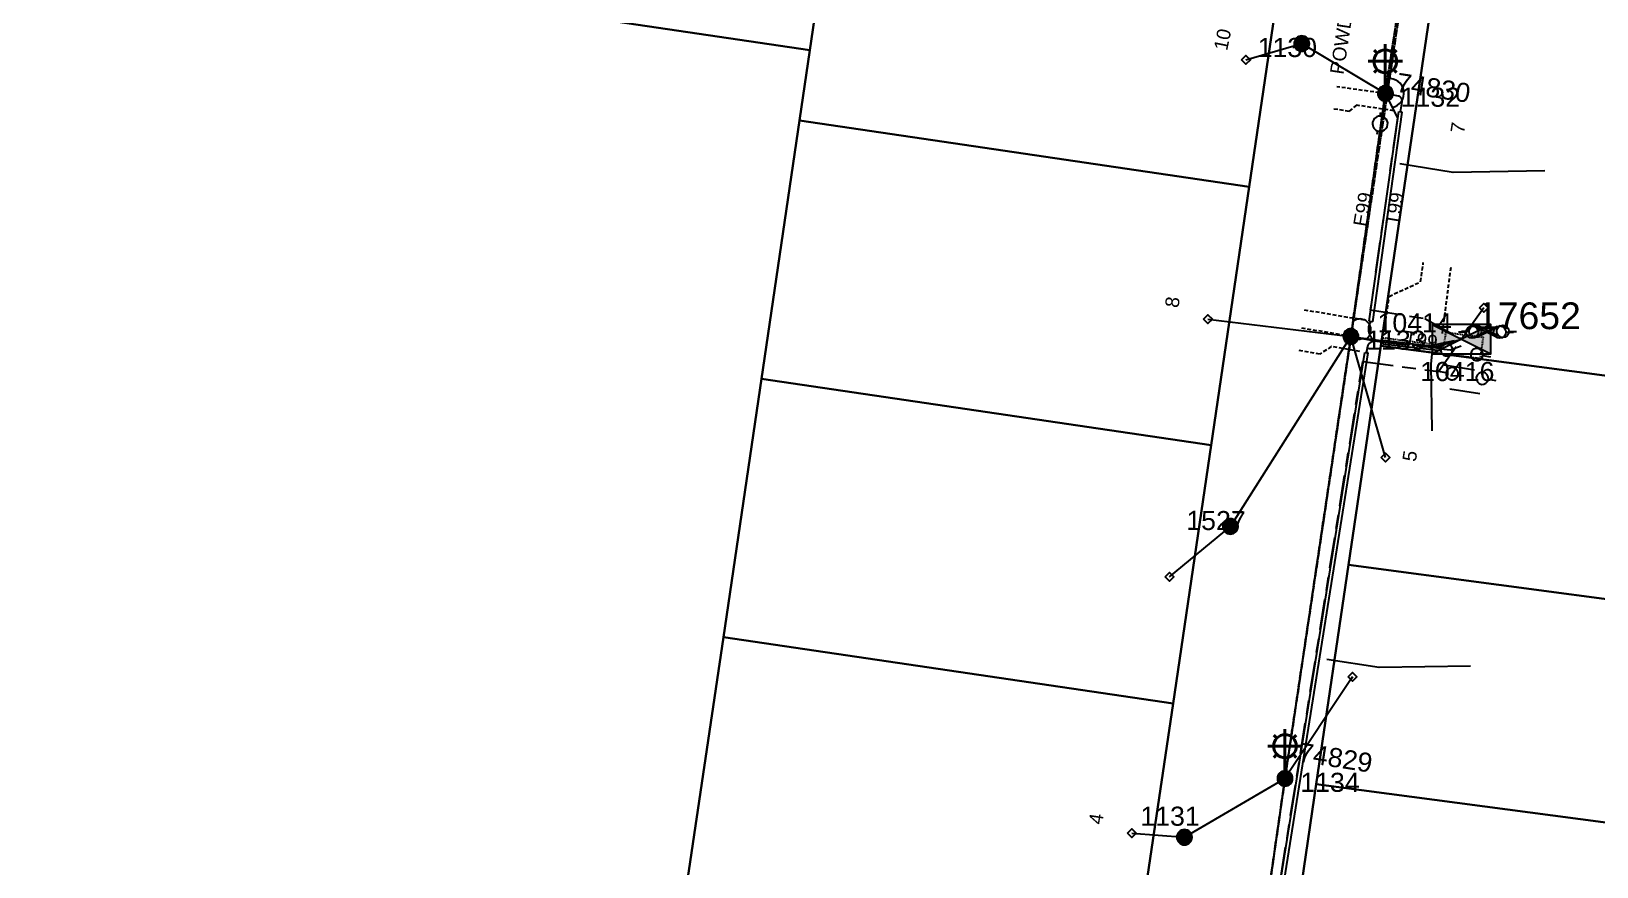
# Model space of a CAD drawing. Header units: metres. Extents: x 303290 to 305422, y 6242588 to 6244350.
# Drawn here: x 304768 to 304972.7, y 6243102 to 6243211.2 of the extents above; entities that cross this region are included whole.
import ezdxf
from ezdxf.enums import TextEntityAlignment as Align

# ---------------------------------------------------------------- set-up
doc = ezdxf.new("R2010")
doc.units = ezdxf.units.M
for name, pattern in [('Cable Exist OH', [1, 1, 0]), ('Cable Exist UG', [8.2, 4, -1.2, 1.8, -1.2]), ('DASHED', [0.75, 0.5, -0.25]), ('HIDDEN', [0.375, 0.25, -0.125]), ('HIDDEN2', [0.1875, 0.125, -0.0625])]:
    doc.linetypes.add(name, pattern=pattern)
doc.layers.get('0').update_dxf_attribs({"color": 6})
for name, color, linetype in [('Cadastre Buildings_SP_EXT', 9, 'Continuous'), ('Cadastre Land Parcels_SP_EXT', 9, 'Continuous'), ('Cadastre Other Property_SP_EXT', 9, 'HIDDEN'), ('Cadastre Roads_SP_EXT', 9, 'Continuous'), ('Duct_SP_EXT', 7, 'Continuous'), ('Equip_HV_EXT', 7, 'Continuous'), ('Equip_LV_EXT', 7, 'Continuous'), ('Equip_SP_LV_EXT', 7, 'Continuous'), ('Equip_SP_SL_EXT', 7, 'Continuous'), ('Mains_HV_EXT', 7, 'Continuous'), ('Mains_LV_EXT', 7, 'Continuous'), ('Mains_SL_EXT', 7, 'Continuous'), ('Services_SP_EXT', 7, 'Continuous'), ('Sub_SP_EXT', 7, 'Continuous'), ('SupportsOH_SP_TR_HV_LV_SL_EXT', 7, 'Continuous'), ('Trench_SP_EXT', 7, 'Continuous'), ('UNKNOWN_FEATURES', 1, 'DASHED')]:
    doc.layers.add(name, color=color, linetype=linetype)
doc.styles.add('iecARIAL', font='arial.ttf', dxfattribs={"height": 2})
doc.styles.add('POLE_LABEL', font='arial.ttf')
doc.styles.get("Standard").update_dxf_attribs({"font": 'arial.ttf'})
doc.styles.add('SWITCH_LABEL', font='arial.ttf', dxfattribs={"height": 2.5})

# ---------------------------------------------------------------- blocks, each defined once
blk = doc.blocks.new('SUB_PADMOUNT_EXT')
for points in [[(0, 0), (-3.84, 1.92), (-3.84, -1.92)], [(0, 0), (3.84, 1.92), (3.84, -1.92)]]:
    blk.add_hatch(color=256).paths.add_polyline_path(points)
for p, q in [((3.84, 1.92), (-3.84, -1.92)), ((-3.84, 1.92), (3.84, -1.92))]:
    blk.add_line(p, q)
blk.add_lwpolyline([(-3.84, -1.92), (3.84, -1.92), (3.84, 1.92), (-3.84, 1.92)], close=True)
for tag, height, flags, p in [('ASSET_NUM', 3.5, 8, (2, 2)), ('STREET_CODE', 0.2, 9, (1.5, 0)), ('CONSTRUCTED_VOLTAGE', 0.2, 9, (1.5, -0.2)), ('OPERATING_VOLTAGE', 0.2, 9, (1.5, -0.6)), ('ORIENTATION', 0.2, 9, (1.5, -0.8)), ('OWNED_BY', 0.2, 9, (1.5, -1)), ('OPERATED_BY', 0.2, 9, (1.5, -1.2)), ('SECONDARY_VOLTAGE', 0.2, 9, (1.5, -1.6)), ('STATE', 0.2, 9, (1.5, -1.8)), ('NO_PHASES', 0.2, 9, (1.5, -0.4)), ('MAINTAINED_BY', 0.2, 9, (1.5, -1.4)), ('PARENT', 0.2, 9, (1.5, -2)), ('SUBSTATION_TYPE', 0.2, 9, (1.5, -2.2)), ('STREETNAME', 0.2, 9, (1.5, -3)), ('SUBURB', 0.2, 9, (1.5, -3.2)), ('Z', 0.2, 1, (1.5, -3.6)), ('USAGE', 0.2, 9, (1.5, -2.4)), ('LEGEND', 0.2, 9, (1.5, -2.6)), ('LOCATION', 0.2, 9, (1.5, -2.8)), ('NOTES', 0.2, 9, (1.5, -3.4))]:
    blk.add_attdef(tag, text='', height=height, dxfattribs=dict(flags=flags)).set_placement(p, align=Align.MIDDLE_LEFT)
blk = doc.blocks.new('LV_OH_LINKS_OPEN_EXT')
for p, q in [((-0.17, 4.97), (-0.17, 5.46)), ((0.17, 4.97), (0.17, 5.46)), ((-0.17, 3), (-0.17, 2.5)), ((0.17, 3), (0.17, 2.5))]:
    blk.add_line(p, q)
blk.add_lwpolyline([(0, 2.99, 1), (0, 4.98, 1)], format="xyb", close=True)
at = {"flags": 9}
for tag, p in [('ACTUAL_STATUS', (0, 0)), ('CONSTRUCTED_VOLTAGE', (0, -0.2)), ('OPERATING_VOLTAGE', (0, -0.6)), ('ORIENTATION', (0, -0.8)), ('OWNED_BY', (0, -1)), ('STATE', (0, -1.2)), ('SWITCH_TYPE', (0, -1.4)), ('NO_PHASES', (0, -0.4)), ('USAGE', (0, -1.6)), ('LEGEND', (0, -1.8)), ('NOTES', (0, -2))]:
    blk.add_attdef(tag, text='', height=0.2, dxfattribs=at).set_placement(p, align=Align.MIDDLE_LEFT)
at = {"flags": 1}
blk.add_attdef('Z', (0, 0), '', height=0.2, dxfattribs=at)
blk = doc.blocks.new('SL_LANTERN_EXT')
at = {"lineweight": 40}
for p, q in [((0, 1.97), (0, 6.47)), ((-2.25, 4.22), (2.25, 4.22)), ((-1.46, 5.68), (-1.06, 5.28)), ((1.46, 5.68), (1.06, 5.28)), ((-1.46, 2.76), (-1.06, 3.16)), ((0, 0), (0, 2.72)), ((1.46, 2.76), (1.06, 3.16))]:
    blk.add_line(p, q, dxfattribs=at)
blk.add_circle((0, 4.22), 1.5, dxfattribs=at)
at = {"style": 'iecARIAL', "flags": 8}
blk.add_attdef('ASSET_NUM', (1.5, 1.5), '', height=2.5, dxfattribs=at)
for tag, p, height, flags in [('OPERATING_VOLTAGE', (0.98, -1.65), 0.2, 9), ('ORIENTATION', (0.98, -1.85), 0.2, 9), ('OWNED_BY', (0.98, -2.05), 0.2, 9), ('CONSTRUCTED_VOLTAGE', (0.98, -0.65), 0.2, 9), ('CONTROL_TYPE', (0.98, -0.85), 0.2, 9), ('LANTERN_PURPOSE', (0.98, -1.05), 0.2, 9), ('LANTERN_TYPE', (0.98, -1.25), 0.2, 9), ('NO_PHASES', (0.98, -1.45), 0.2, 9), ('LNUMBER', (2.18, -3.25), 2.5, 8), ('STATE', (0.98, -2.25), 0.2, 9), ('USAGE', (0.98, -2.45), 0.2, 9), ('CEXIST', (0.98, -2.65), 0.2, 9), ('CNEW', (0.98, -2.85), 0.2, 9), ('CNUMBER', (0.98, -3.05), 0.2, 9), ('CREMOVE', (0.98, -3.25), 0.2, 9), ('CREPLACE', (0.98, -3.45), 0.2, 9), ('LKINGHEIGHT', (0.98, -3.65), 0.2, 9), ('LBRACKET', (0.98, -3.85), 0.2, 9), ('LBRACKETVOCAB', (0.98, -4.05), 0.2, 9), ('LCATEGORY', (0.98, -4.25), 0.2, 9), ('LCHARGE1', (0.98, -4.45), 0.2, 9), ('LCHARGE1PERCENT', (0.98, -4.65), 0.2, 9), ('LCHARGE2', (0.98, -4.85), 0.2, 9), ('LCHARGE2PERCENT', (0.98, -5.05), 0.2, 9), ('LCHARGE3', (0.98, -5.25), 0.2, 9), ('LCHARGE3PERCENT', (0.98, -5.45), 0.2, 9), ('LEXIST', (0.98, -5.65), 0.2, 9), ('LLAMP', (0.98, -5.85), 0.2, 9), ('LLAMPVOCAB', (0.98, -6.05), 0.2, 9), ('LMAST', (0.98, -6.25), 0.2, 9), ('LMASTVOCAB', (0.98, -6.45), 0.2, 9), ('LNEW', (0.98, -6.65), 0.2, 9), ('LANTNUMBER', (0.98, -6.85), 0.2, 9), ('LOUTREACH', (0.98, -7.25), 0.2, 9), ('LOUTREACHVOCAB', (0.98, -7.45), 0.2, 9), ('LRATECODE', (0.98, -7.65), 0.2, 9), ('LREMOVE', (0.98, -7.85), 0.2, 9), ('LREPLACE', (0.98, -8.05), 0.2, 9), ('LTYPE', (0.98, -8.25), 0.2, 9), ('STREETNAME', (0.98, -9.25), 0.2, 9), ('SUBURB', (0.98, -9.45), 0.2, 1), ('LTYPEVOCAB', (0.98, -8.45), 0.2, 9), ('LEGEND', (0.98, -8.65), 0.2, 9), ('LOCATION', (0.98, -8.85), 0.2, 9), ('NOTES', (0.98, -9.05), 0.2, 9)]:
    blk.add_attdef(tag, p, '', height=height, dxfattribs=dict(flags=flags))
blk = doc.blocks.new('CCP_EXT')
at = {"flags": 9}
for tag, p in [('STATE', (0, -1.8)), ('NOTES', (0, -2))]:
    blk.add_attdef(tag, text='', height=0.2, dxfattribs=at).set_placement(p, align=Align.MIDDLE_LEFT)
blk.add_wipeout([(0, 0.57), (0.57, 0), (0, -0.57), (-0.57, 0)])
blk.add_lwpolyline([(-0.57, 0), (0, 0.57), (0.57, 0), (0, -0.57), (-0.57, 0)])
at = {"flags": 1}
blk.add_attdef('Z', (0, 0), '', height=0.2, dxfattribs=at)
at = {"flags": 9}
for tag, p in [('CCP_TYPE', (0, 0)), ('CONSTRUCTED_VOLTAGE', (0, -0.2)), ('OPERATING_VOLTAGE', (0, -0.6)), ('ORIENTATION', (0, -0.8)), ('OWNED_BY', (0, -1)), ('NO_PHASES', (0, -0.4)), ('USAGE', (0, -1.2)), ('LEGEND', (0, -1.4)), ('LIFE_SUPPORT', (0, -1.6))]:
    blk.add_attdef(tag, text='', height=0.2, dxfattribs=at).set_placement(p, align=Align.MIDDLE_LEFT)
blk = doc.blocks.new('POLE_EXT')
blk.add_hatch(color=256).paths.add_polyline_path([(-1, 0, 1), (1, 0, 1)])
blk.add_lwpolyline([(-1, 0, 1), (1, 0, 1)], format="xyb", close=True)
for tag, height, flags, p in [('pNumber', 2.5, 8, (-17.84, 2.07)), ('OWNED_BY', 0.2, 9, (1.35, -0.4)), ('SPECIAL_USE', 0.2, 9, (1.35, -0.8)), ('STATE', 0.2, 9, (1.35, -1)), ('cLV', 0.2, 9, (1.35, -1.4)), ('hDepth', 0.2, 9, (1.35, -1.6)), ('hDia', 0.2, 9, (1.35, -1.8)), ('cHV', 0.2, 9, (1.35, -2)), ('PARENT', 0.2, 9, (1.35, -0.6)), ('USAGE', 0.2, 9, (1.35, -1.2)), ('cLinedev', 0.2, 9, (1.35, -3.4)), ('pExisting', 0.2, 9, (1.35, -3.8)), ('LBRACKET', 0.2, 9, (1.35, -2.2)), ('LExisting', 0.2, 9, (1.35, -2.4)), ('LANTNUMBER', 0.2, 9, (1.35, -2.6)), ('LOther', 0.2, 9, (1.35, -2.8)), ('LRemove', 0.2, 9, (1.35, -3)), ('LEGEND', 0.2, 9, (1.35, -3.2)), ('LOCATION', 0.2, 9, (1.35, -3.6)), ('PFNUMBER', 0.2, 9, (1.35, -4)), ('pFooting', 0.2, 9, (1.35, -4.4)), ('pNew', 0.2, 9, (1.35, -4.6)), ('pRelocate', 0.2, 9, (1.35, -5)), ('pRemove', 0.2, 9, (1.35, -5.2)), ('pReplace', 0.2, 9, (1.35, -5.4)), ('pStay', 0.2, 9, (1.35, -5.6)), ('pType', 0.2, 9, (1.35, -5.8)), ('cspan', 0.2, 9, (1.35, -6)), ('STREETNAME', 0.2, 9, (1.35, -6.2)), ('NEWPFNUMBER', 0.2, 9, (1.35, -4.2)), ('SUBURB', 0.2, 9, (1.35, -6.4)), ('OPERATED_BY', 0.2, 9, (1.36, -7.01)), ('NOTES', 0.2, 9, (1.35, -6.6)), ('MAINTAINED_BY', 0.2, 9, (1.36, -6.81))]:
    blk.add_attdef(tag, text='', height=height, dxfattribs=dict(flags=flags)).set_placement(p, align=Align.MIDDLE_LEFT)
at = {"style": 'POLE_LABEL'}
for tag, height, flags, p in [('ASSET_NUM', 2.5, 8, (2, 2)), ('STRUCTURE_PLANT_NUMBER', 0.2, 9, (1.35, 0.03)), ('STREET_CODE', 0.2, 9, (1.35, -0.2))]:
    blk.add_attdef(tag, text='', height=height, dxfattribs=dict(at, flags=flags)).set_placement(p, align=Align.MIDDLE_LEFT)
at = {"flags": 1}
blk.add_attdef('Z', (1.35, -7.33), '', height=0.2, dxfattribs=at)
blk = doc.blocks.new('LV_UG_DFUSE_CLOSED_EXT')
for points in [[(1, 0), (0, 0)], [(5.04, 0.73), (2.16, -0.72)], [(5.05, -0.71), (2.16, 0.72)], [(6.2, 0.01), (7.2, 0.01)]]:
    blk.add_lwpolyline(points)
for centre in [(1.8, 0), (5.4, 0.01)]:
    blk.add_circle(centre, 0.8)
at = {"flags": 9}
for tag, p in [('ACTUAL_STATUS', (0, 0)), ('CONSTRUCTED_VOLTAGE', (0, -0.2)), ('OPERATING_VOLTAGE', (0, -0.6)), ('ORIENTATION', (0, -0.8)), ('STATE', (0, -1)), ('SWITCH_TYPE', (0, -1.2)), ('NO_PHASES', (0, -0.4)), ('USAGE', (0, -1.4)), ('NOTES', (0, -1.6))]:
    blk.add_attdef(tag, text='', height=0.2, dxfattribs=at).set_placement(p, align=Align.MIDDLE_LEFT)
at = {"flags": 1}
blk.add_attdef('Z', (0, 0), '', height=0.2, dxfattribs=at)
blk = doc.blocks.new('SWG_HOLEC_SU_EXT')
blk.add_line((1.8, -2), (5.8, -2))
for points in [[(1, 0), (0, 0)], [(6.6, 0), (7.6, 0)]]:
    blk.add_lwpolyline(points)
for points in [[(1.8, -0.8, 1), (1.8, 0.8, 1)], [(5.8, -0.8, 1), (5.8, 0.8, 1)]]:
    blk.add_lwpolyline(points, format="xyb", close=True)
at = {"style": 'SWITCH_LABEL', "flags": 8}
blk.add_attdef('ASSET_NUM', text='', height=2.5, rotation=179.9544, dxfattribs=at).set_placement((-2.4, 0), align=Align.MIDDLE_LEFT)
at = {"flags": 1}
blk.add_attdef('Z', (0, 0), '', height=0.2, dxfattribs=at)
at = {"flags": 9}
for tag, p in [('ACTUAL_STATUS', (0, -0.4)), ('CONSTRUCTED_VOLTAGE', (0, -0.6)), ('OPERATING_VOLTAGE', (0, -1)), ('ORIENTATION', (0, -1.2)), ('OWNED_BY', (0, -1.4)), ('STATE', (0, -1.8)), ('SWITCH_TYPE', (0, -2)), ('NO_PHASES', (0, -0.8)), ('PARENT', (0, -1.6)), ('STREETNAME', (0, -2.6)), ('SUBURB', (0, -2.8)), ('USAGE', (0, -2.2)), ('LOCATION', (0, -2.4)), ('NOTES', (0, -3))]:
    blk.add_attdef(tag, text='', height=0.2, dxfattribs=at).set_placement(p, align=Align.MIDDLE_LEFT)
at = {"style": 'SWITCH_LABEL', "flags": 9}
blk.add_attdef('STREET_CODE', text='', height=0.2, dxfattribs=at).set_placement((0, -0.2), align=Align.MIDDLE_LEFT)

msp = doc.modelspace()

# ---------------------------------------------------------------- linework, layer by layer
at = {"layer": 'Cadastre Land Parcels_SP_EXT', "linetype": 'Continuous'}
for points in [[(304873.45, 6243233.32), (304878.43, 6243267.09), (304878.81, 6243269.69), (304719.72, 6243293.21), (304712.85, 6243246.82), (304773.27, 6243237.88), (304771.12, 6243223.34), (304869.83, 6243208.74), (304873.45, 6243233.32)], [(304853.54, 6243098.22), (304858.52, 6243132), (304863.5, 6243165.77), (304868.48, 6243199.54), (304869.83, 6243208.74), (304771.12, 6243223.34), (304773.27, 6243237.88), (304712.85, 6243246.82), (304690.67, 6243096.82), (304690.99, 6243094.05), (304691.21, 6243092.11), (304694.03, 6243088.31), (304698.38, 6243086.43), (304848.52, 6243064.15), (304853.54, 6243098.22)], [(304932.26, 6243224.65), (304873.45, 6243233.32), (304869.83, 6243208.74), (304868.48, 6243199.54), (304927.28, 6243190.88), (304932.26, 6243224.65)], [(305025.29, 6243175.18), (305028.11, 6243194.79), (305030.28, 6243209.87), (305031.31, 6243216.98), (304952.97, 6243227.4), (304944.51, 6243170.1), (305023.05, 6243159.66), (305025.29, 6243175.18)], [(304927.28, 6243190.88), (304868.48, 6243199.54), (304863.5, 6243165.77), (304922.31, 6243157.11), (304927.28, 6243190.88)], [(305023.05, 6243159.66), (304944.51, 6243170.1), (304940.28, 6243141.45), (305018.92, 6243131.01), (305023.05, 6243159.66)], [(304917.33, 6243123.33), (304858.52, 6243132), (304853.54, 6243098.22), (304912.35, 6243089.56), (304917.33, 6243123.33)]]:
    msp.add_lwpolyline(points, close=True, dxfattribs=at)
for points in [[(305018.92, 6243131.01), (304940.28, 6243141.45), (304936.07, 6243112.8), (305001.59, 6243104.12)], [(305001.59, 6243104.12), (304936.07, 6243112.8), (304928.54, 6243061.53), (304929.08, 6243056.82), (304931.91, 6243053.02), (304936.25, 6243051.14), (304976.94, 6243045.12)]]:
    msp.add_lwpolyline(points, dxfattribs=at)
at = {"layer": 'Cadastre Other Property_SP_EXT', "linetype": 'HIDDEN2'}
msp.add_lwpolyline([(304944.51, 6243170.1), (304957.52, 6243168.45), (304957.92, 6243171.17), (304952.98, 6243171.83), (304952.73, 6243170.09), (304944.65, 6243171.12), (304944.51, 6243170.1)], close=True, dxfattribs=at)
at = {"layer": 'Duct_SP_EXT'}
for p, q in [((304942.98, 6243173.3), (304946.84, 6243200.72)), ((304943.45, 6243173.23), (304947.31, 6243200.65)), ((304946.84, 6243200.72), (304947.08, 6243200.68)), ((304947.31, 6243200.65), (304947.08, 6243200.68)), ((304942.98, 6243173.3), (304943.21, 6243173.27)), ((304943.45, 6243173.23), (304943.21, 6243173.27)), ((304942.4, 6243169.23), (304942.63, 6243169.19)), ((304942.87, 6243169.16), (304942.63, 6243169.19)), ((304944.76, 6243170.35), (304944.79, 6243170.59)), ((304944.76, 6243170.35), (304952.31, 6243169.46)), ((304944.82, 6243170.83), (304944.79, 6243170.59)), ((304944.82, 6243170.83), (304952.37, 6243169.93)), ((304952.31, 6243169.46), (304952.34, 6243169.69)), ((304952.37, 6243169.93), (304952.34, 6243169.69))]:
    msp.add_line(p, q, dxfattribs=at)
at = {"layer": 'Duct_SP_EXT', "linetype": 'Continuous'}
for points in [[(304965.95, 6243192.96), (304953.96, 6243192.76), (304946.97, 6243193.87)], [(304951.23, 6243158.97), (304951.07, 6243167.7), (304951.26, 6243169.46)]]:
    msp.add_lwpolyline(points, dxfattribs=at)
at = {"layer": 'Mains_HV_EXT', "linetype": 'Cable Exist UG'}
for points in [[(304940.59, 6243171.33), (304951.33, 6243169.85)], [(304951.33, 6243169.85), (304955.07, 6243170.97)], [(304952.05, 6243166.73), (304955.07, 6243170.97)]]:
    msp.add_lwpolyline(points, dxfattribs=at)
at = {"layer": 'Mains_LV_EXT', "linetype": 'Cable Exist OH'}
for points in [[(304945.09, 6243203.07), (304951.88, 6243247.53)], [(304940.59, 6243171.33), (304945.1, 6243203.1)], [(304925.18, 6243066.23), (304931.97, 6243113.52)]]:
    msp.add_lwpolyline(points, dxfattribs=at)
at = {"layer": 'Mains_LV_EXT', "linetype": 'Continuous'}
for points in [[(304946.01, 6243201.25, 0.947067), (304945.4, 6243205.04)], [(304942.58, 6243170.97, 1.038166), (304940.89, 6243173.3)]]:
    msp.add_lwpolyline(points, format="xyb", dxfattribs=at)
at = {"layer": 'Mains_LV_EXT', "linetype": 'Cable Exist UG'}
for points in [[(304945.09, 6243203.07), (304946.68, 6243199.92), (304943.13, 6243174.81), (304950.27, 6243173.65), (304955.07, 6243170.97)], [(304940.59, 6243171.33), (304943.99, 6243170.71), (304950.21, 6243169.94), (304955.07, 6243170.97)]]:
    msp.add_lwpolyline(points, dxfattribs=at)
at = {"layer": 'Mains_SL_EXT', "linetype": 'Cable Exist OH'}
for points in [[(304958.85, 6243294.2), (304951.88, 6243247.53), (304945.09, 6243203.07)], [(304931.97, 6243113.52), (304925.18, 6243066.23), (304919.11, 6243036.14)]]:
    msp.add_lwpolyline(points, dxfattribs=at)
at = {"layer": 'Trench_SP_EXT', "linetype": 'Cable Exist UG'}
for points in [[(304946.81, 6243202.75), (304945.09, 6243203.07)], [(304947.08, 6243200.68), (304947.28, 6243201.99)], [(304941.72, 6243170.88), (304940.59, 6243171.33)], [(304943.81, 6243170.73), (304942.43, 6243170.98)], [(304942.8, 6243170.19), (304942.6, 6243169.19)], [(304944.79, 6243170.59), (304943.81, 6243170.73)], [(304952.34, 6243169.69), (304953.58, 6243169.56), (304955.03, 6243170.08)]]:
    msp.add_lwpolyline(points, dxfattribs=at)
for points in [[(304947.28, 6243201.99, 0.375959), (304946.81, 6243202.75)], [(304943.81, 6243170.73, -0.465048), (304943.21, 6243173.27)], [(304942.43, 6243170.98, 0.213502), (304941.72, 6243170.88)], [(304943.81, 6243170.73, 0.217522), (304942.8, 6243170.19)]]:
    msp.add_lwpolyline(points, format="xyb", dxfattribs=at)
at = {"layer": 'UNKNOWN_FEATURES'}
for points in [[(304945.09, 6243203.07), (304938.74, 6243203.97)], [(304946.22, 6243200.83), (304941.32, 6243201.55), (304940.35, 6243200.75), (304938.31, 6243201.06)], [(304945.04, 6243172.7), (304945.59, 6243176.56), (304949.71, 6243178.47), (304950.06, 6243180.97)], [(304952.56, 6243171.71), (304953.69, 6243180.41)], [(304942.4, 6243173.44), (304934.53, 6243174.76)], [(304940.59, 6243171.33), (304934.18, 6243172.4)], [(304941.76, 6243169.36), (304938.02, 6243169.99), (304936.54, 6243169.02), (304933.75, 6243169.49)]]:
    msp.add_lwpolyline(points, dxfattribs=at)

# ---------------------------------------------------------------- block references
at = {"layer": 'Equip_HV_EXT'}
ref = msp.add_blockref('SWG_HOLEC_SU_EXT', (304952.05, 6243166.73), dxfattribs=dict(at, rotation=351.1715482033181))
ref.add_attrib('ASSET_NUM', '10416', dxfattribs={"layer": '0', "height": 2.5, "style": 'SWITCH_LABEL'}).set_placement((304949.65, 6243167.98), align=Align.TOP_LEFT)
at = {"layer": 'Equip_LV_EXT'}
for p in [(304954.66, 6243171.88), (304955.06, 6243171.97)]:
    msp.add_blockref('LV_UG_DFUSE_CLOSED_EXT', p, dxfattribs=at)
at = {"layer": 'Equip_SP_LV_EXT', "rotation": 170.1764682708037}
msp.add_blockref('LV_OH_LINKS_OPEN_EXT', (304945.09, 6243203.07), dxfattribs=at)
at = {"layer": 'Equip_SP_SL_EXT'}
ref = msp.add_blockref('SL_LANTERN_EXT', (304945.09, 6243203.07), dxfattribs=at)
ref.add_attrib('ASSET_NUM', '74830', dxfattribs={"layer": '0', "height": 2.5, "rotation": 351.1716, "style": 'iecARIAL'}).set_placement((304946.59, 6243204.57), align=Align.MIDDLE_LEFT)
ref = msp.add_blockref('SL_LANTERN_EXT', (304931.97, 6243113.52), dxfattribs=at)
ref.add_attrib('ASSET_NUM', '74829', dxfattribs={"layer": '0', "height": 2.5, "rotation": 351.1806, "style": 'iecARIAL'}).set_placement((304933.47, 6243115.02), align=Align.BOTTOM_LEFT)
at = {"layer": 'Services_SP_EXT'}
msp.add_blockref('CCP_EXT', (304916.87, 6243139.88), dxfattribs=at)
at = {"layer": 'Sub_SP_EXT'}
ref = msp.add_blockref('SUB_PADMOUNT_EXT', (304955.07, 6243170.97), dxfattribs=at)
ref.add_attrib('ASSET_NUM', '17652', dxfattribs={"layer": '0', "height": 3.5}).set_placement((304957.07, 6243171.22), align=Align.BOTTOM_LEFT)
at = {"layer": 'SupportsOH_SP_TR_HV_LV_SL_EXT'}
ref = msp.add_blockref('POLE_EXT', (304934.16, 6243209.6), dxfattribs=at)
ref.add_attrib('ASSET_NUM', '1130', dxfattribs={"layer": '0', "height": 2.5, "rotation": 0.0184, "style": 'POLE_LABEL'}).set_placement((304936.16, 6243210.35), align=Align.TOP_RIGHT)
ref = msp.add_blockref('POLE_EXT', (304945.1, 6243203.1), dxfattribs=at)
ref.add_attrib('ASSET_NUM', '1132', dxfattribs={"layer": '0', "height": 2.5, "style": 'POLE_LABEL'}).set_placement((304947.1, 6243203.85), align=Align.TOP_LEFT)
ref = msp.add_blockref('POLE_EXT', (304940.59, 6243171.33), dxfattribs=at)
ref.add_attrib('ASSET_NUM', '1133', dxfattribs={"layer": '0', "height": 2.5, "style": 'POLE_LABEL'}).set_placement((304942.59, 6243172.08), align=Align.TOP_LEFT)
ref = msp.add_blockref('POLE_EXT', (304924.83, 6243146.47), dxfattribs=at)
ref.add_attrib('ASSET_NUM', '1527', dxfattribs={"layer": '0', "height": 2.5, "rotation": 359.568, "style": 'POLE_LABEL'}).set_placement((304926.83, 6243147.22), align=Align.MIDDLE_RIGHT)
ref = msp.add_blockref('POLE_EXT', (304931.97, 6243113.52), dxfattribs=at)
ref.add_attrib('ASSET_NUM', '1134', dxfattribs={"layer": '0', "height": 2.5, "style": 'POLE_LABEL'}).set_placement((304933.97, 6243114.27), align=Align.TOP_LEFT)

# ---------------------------------------------------------------- texts
at = {"layer": 'Cadastre Land Parcels_SP_EXT'}
for s, rotation, p in [('10', 78.3961, (304924.4, 6243208.59)), ('7', 81.3165, (304955.37, 6243197.78)), ('8', 81.4691, (304918.03, 6243174.98)), ('5', 81.3908, (304949.08, 6243154.86)), ('4', 81.4444, (304908.06, 6243107.42))]:
    msp.add_text(s, height=1.8, rotation=rotation, dxfattribs=at).set_placement(p)
at = {"layer": 'Cadastre Roads_SP_EXT'}
msp.add_text('POWDRILL RD', height=1.8, rotation=81.3632, dxfattribs=at).set_placement((304939.61, 6243205.49))
at = {"layer": 'Mains_LV_EXT'}
for s, rotation, p in [('E99', 80.1406, (304942.64, 6243185.58)), ('T99', 80.5874, (304946.84, 6243185.71)), ('T99', 351.1716, (304947.5, 6243170.3))]:
    msp.add_text(s, height=1.8, rotation=rotation, dxfattribs=at).set_placement(p)

# ---------------------------------------------------------------- next in the draw order: linework, layer by layer
at = {"layer": 'Cadastre Buildings_SP_EXT', "linetype": 'Continuous'}
msp.add_lwpolyline([(304922.31, 6243157.11), (304863.5, 6243165.77), (304858.52, 6243132), (304917.33, 6243123.33), (304922.31, 6243157.11)], close=True, dxfattribs=at)
at = {"layer": 'Services_SP_EXT'}
msp.add_lwpolyline([(304916.87, 6243139.88), (304924.83, 6243146.47), (304940.59, 6243171.33)], dxfattribs=at)

# ---------------------------------------------------------------- next in the draw order: block references
for p in [(304926.87, 6243207.47), (304957.99, 6243175.04), (304921.9, 6243173.58), (304945.11, 6243155.48), (304940.8, 6243126.82), (304911.93, 6243106.37)]:
    msp.add_blockref('CCP_EXT', p, dxfattribs=at)

# ---------------------------------------------------------------- next in the draw order: linework, layer by layer
at = {"layer": 'Cadastre Roads_SP_EXT', "linetype": 'Continuous'}
msp.add_lwpolyline([(304932.26, 6243224.65), (304927.28, 6243190.88), (304922.31, 6243157.11), (304917.33, 6243123.33), (304912.35, 6243089.56), (304908.65, 6243064.47), (304920.4, 6243062.73), (304928.54, 6243061.53), (304936.07, 6243112.8), (304936.07, 6243112.8), (304940.28, 6243141.45), (304944.51, 6243170.1), (304952.97, 6243227.4)], dxfattribs=at)
at = {"layer": 'Duct_SP_EXT'}
for p, q in [((304923.1, 6243048.2), (304942.4, 6243169.23)), ((304923.57, 6243048.12), (304942.87, 6243169.16))]:
    msp.add_line(p, q, dxfattribs=at)
at = {"layer": 'Duct_SP_EXT', "linetype": 'Continuous'}
msp.add_lwpolyline([(304956.23, 6243128.21), (304944.27, 6243128.03), (304937.43, 6243129.09)], dxfattribs=at)
at = {"layer": 'Mains_HV_EXT', "linetype": 'Cable Exist OH'}
msp.add_lwpolyline([(304970.23, 6243376.29), (304964.83, 6243333.28), (304940.59, 6243171.33)], dxfattribs=at)
at = {"layer": 'Mains_HV_EXT', "linetype": 'Cable Exist UG'}
msp.add_lwpolyline([(304921.12, 6243035.8), (304942.14, 6243168.03), (304952.05, 6243166.73)], dxfattribs=at)
at = {"layer": 'Mains_LV_EXT', "linetype": 'Cable Exist OH'}
msp.add_lwpolyline([(304931.97, 6243113.52), (304940.59, 6243171.33)], dxfattribs=at)
at = {"layer": 'Mains_SL_EXT', "linetype": 'Cable Exist OH'}
msp.add_lwpolyline([(304945.09, 6243203.07), (304940.61, 6243171.32), (304931.97, 6243113.52)], dxfattribs=at)
at = {"layer": 'Services_SP_EXT'}
for points in [[(304926.87, 6243207.47), (304934.16, 6243209.6), (304945.1, 6243203.1)], [(304957.99, 6243175.04), (304955.07, 6243170.97)], [(304921.9, 6243173.58), (304940.59, 6243171.33)], [(304945.11, 6243155.48), (304940.59, 6243171.33)], [(304940.8, 6243126.82), (304931.97, 6243113.52)], [(304911.93, 6243106.37), (304918.82, 6243105.84), (304931.97, 6243113.52)]]:
    msp.add_lwpolyline(points, dxfattribs=at)

# ---------------------------------------------------------------- next in the draw order: block references
at = {"layer": 'Equip_HV_EXT'}
ref = msp.add_blockref('SWG_HOLEC_SU_EXT', (304951.33, 6243169.85), dxfattribs=dict(at, rotation=351.0239887888301))
ref.add_attrib('ASSET_NUM', '10414', dxfattribs={"layer": '0', "height": 2.5, "style": 'SWITCH_LABEL'}).set_placement((304948.93, 6243171.1), align=Align.BOTTOM_CENTER)
at = {"layer": 'SupportsOH_SP_TR_HV_LV_SL_EXT'}
ref = msp.add_blockref('POLE_EXT', (304918.82, 6243105.84), dxfattribs=at)
ref.add_attrib('ASSET_NUM', '1131', dxfattribs={"layer": '0', "height": 2.5, "rotation": 359.9732, "style": 'POLE_LABEL'}).set_placement((304920.82, 6243106.59), align=Align.BOTTOM_RIGHT)

doc.saveas('drawing.dxf')
